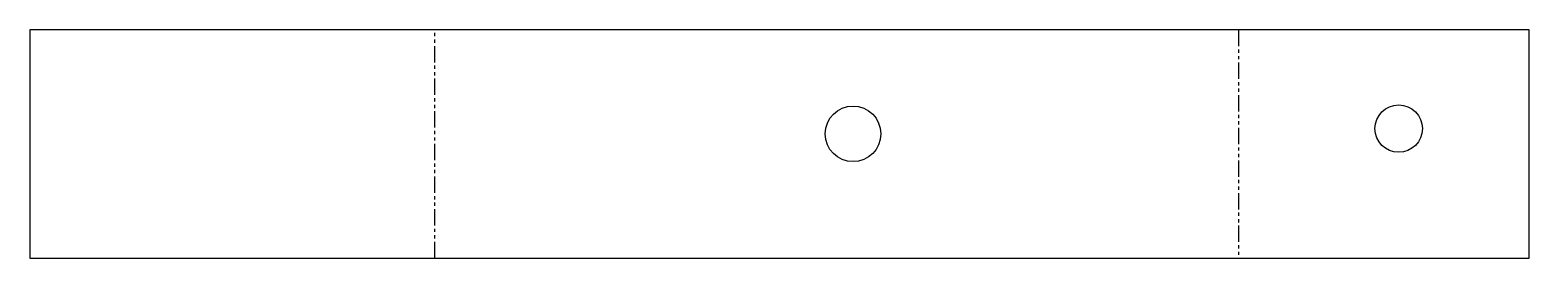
# Model space of a CAD drawing. Header units: millimetres. Extents: x -84 to 207, y 0 to 44.
import ezdxf

# ---------------------------------------------------------------- set-up
doc = ezdxf.new("R2010")
doc.units = ezdxf.units.MM
doc.linetypes.add('PHANTOM', pattern=[6.35, 3.175, -0.635, 0.635, -0.635, 0.635, -0.635])
doc.layers.add('BEND', color=7, linetype='Continuous')
doc.layers.add('CUT', color=7, linetype='Continuous')

msp = doc.modelspace()

# ---------------------------------------------------------------- linework, layer by layer
at = {"layer": 'BEND', "color": 4, "linetype": 'PHANTOM'}
for p, q in [((-5.3, 0), (-5.3, 44.41)), ((151, 44.41), (151, 0))]:
    msp.add_line(p, q, dxfattribs=at)
at = {"layer": 'CUT'}
for p, q in [((-84.01, 44.41), (-84.01, 0)), ((207.5, 44.41), (-84.01, 44.41)), ((207.5, 0), (207.5, 44.41)), ((-84.01, 0), (207.5, 0))]:
    msp.add_line(p, q, dxfattribs=at)
for centre, radius in [((76.04, 24.18), 5.41), ((182.15, 25.2), 4.61)]:
    msp.add_circle(centre, radius, dxfattribs=at)

doc.saveas('drawing.dxf')
